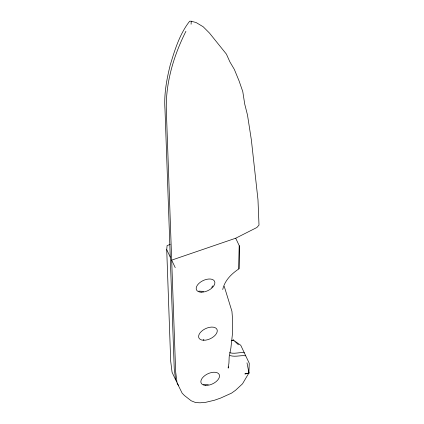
<?xml version="1.0" encoding="UTF-8"?>
<svg xmlns="http://www.w3.org/2000/svg" width="424" height="424" viewBox="0 0 424 424"><rect width="100%" height="100%" fill="white"/><g stroke="black" fill="none" stroke-linecap="round" stroke-linejoin="round"><path stroke-width="0.64" d="M175.229 267.639L171.683 260.129L235.712 238.214L239.258 245.724L238.951 268.843C231.504 273.787 224.656 280.471 222.733 289.539M239.258 245.724L238.951 268.843M228.244 366.829L228.207 368.117L228.934 363.119L229.177 356.807L230.884 348.099L232.432 334.001L232.463 318.069L231.939 311.322L224.238 286.338M191.081 24.205L191.251 21.226L189.666 21.2C179.628 34.021 174.773 49.937 170.157 65.328C166.6 79.786 163.876 94.42 164.994 109.403L174.248 368.806L175.616 379.814L176.559 381.521M175.616 379.814L172.07 372.304L170.702 361.296L166.717 249.614L167.109 245.528L170.209 244.468M233.221 340.302L233.269 340.011L233.608 340.244M185.924 31.312C173.347 56.291 165.106 84.238 166.409 112.408L175.663 371.811L177.036 382.819L182.15 393.17L184.461 395.544L191.15 400.76L195.687 402.588L200.117 402.8L205.799 402.291L214.427 400.245L220.581 398.094L231.499 393.154L235.532 390.292L242.517 383.81L248.872 373.051L249.27 363.31L240.758 345.284L233.269 340.011L238.489 344.807M211.661 287.398L212.938 285.871M235.712 238.214L256.912 227.487L259.006 225.075L257.983 199.778L251.368 139.978L247.494 115.042L244.717 104.05L242.777 91.579L239.067 80.899L234.324 69.372L229.909 61.915L226.421 54.14L209.429 33.014L203.186 26.76L196.148 22.562L191.251 21.226M231.552 340.408L233.375 340.032M248.893 372.616L248.983 373.078L244.871 373.931L248.824 373.348M231.525 340.551L232.654 340.387M203.61 291.394L198.777 291.14M208.269 384.632L203.435 384.372M203.16 339.529L203.96 339.613M229.67 352.689C234.567 354.268 239.523 351.968 244.304 352.795M229.903 355.519C235.182 357.268 240.556 355.1 245.724 355.8M248.983 373.078L247.001 362.833M177.036 382.819L178.605 385.66M166.717 249.614L170.263 257.124M201.114 292.194A10.001 5.57 -25.3 0 0 214.878 282.564A10.001 5.57 -25.3 0 0 200.605 282.034A10.001 5.57 -25.3 0 0 201.114 292.194M203.515 340.276A10.001 5.57 -25.3 0 0 217.279 330.646A10.001 5.57 -25.3 0 0 203.006 330.121A10.001 5.57 -25.3 0 0 203.515 340.276M205.773 385.427A10.001 5.57 -25.3 0 0 219.537 375.802A10.001 5.57 -25.3 0 0 205.264 375.272A10.001 5.57 -25.3 0 0 205.773 385.427"/></g></svg>
